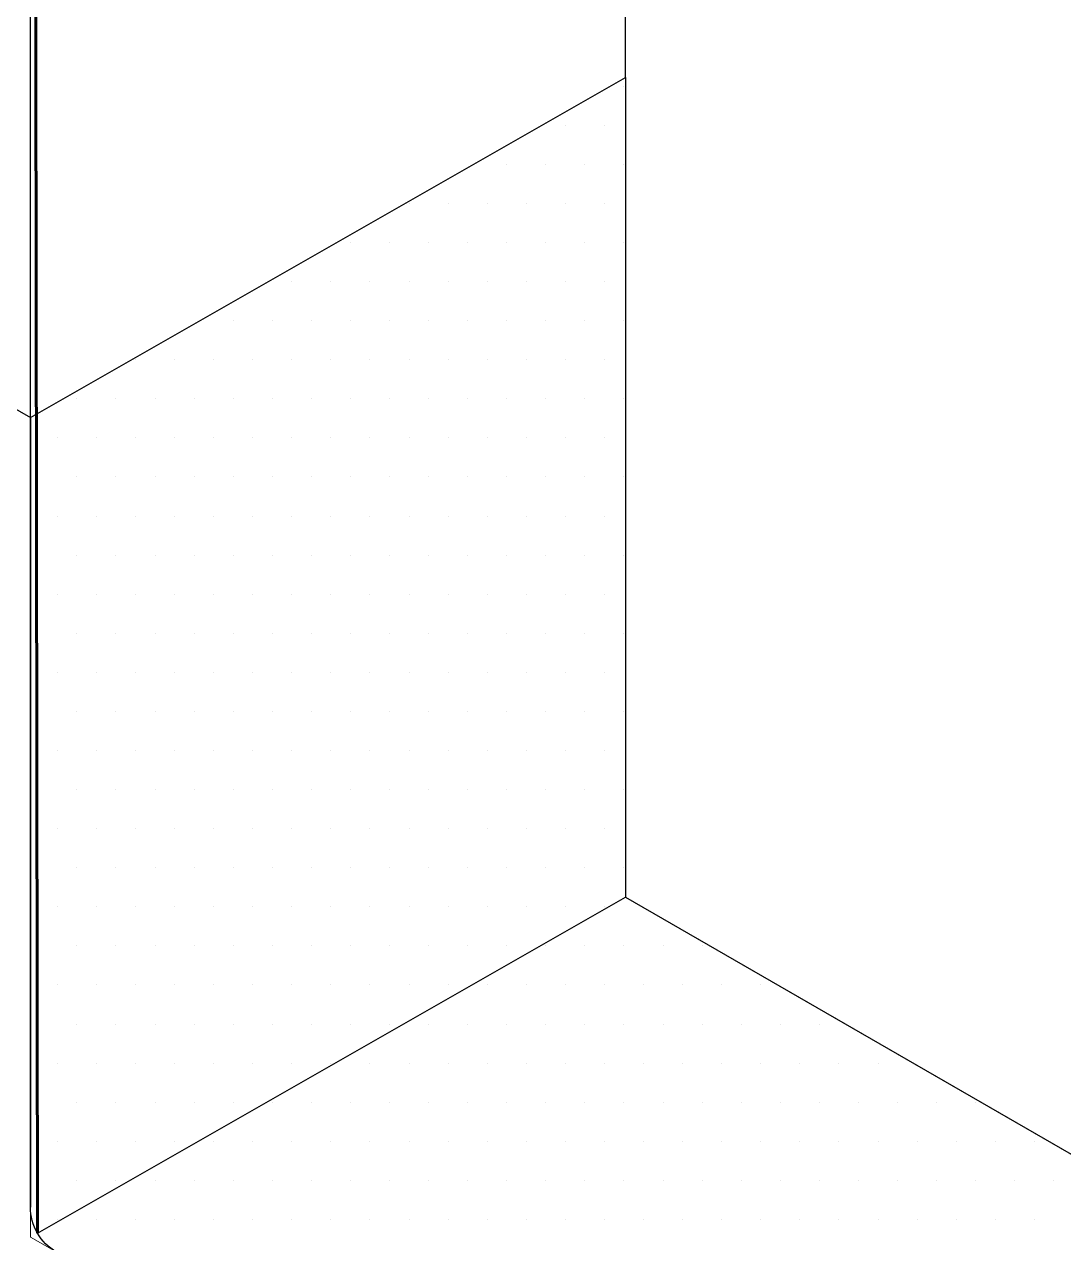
# Model space of a CAD drawing. Header units: inches. Extents: x -26 to 76, y -16 to 22.
# Drawn here: x 55.278 to 55.777, y -3.757 to -3.173 of the extents above; entities that cross this region are included whole.
import ezdxf

# ---------------------------------------------------------------- set-up
doc = ezdxf.new("R2010")
doc.units = ezdxf.units.IN
doc.header["$MEASUREMENT"] = 0
for name, color, linetype, lineweight in [('.ATI-HATCH', 7, 'Continuous', 0), ('G-ANNO-TTLB', 7, 'Continuous', 0), ('TYVEK', 7, 'Continuous', 0)]:
    doc.layers.add(name, color=color, linetype=linetype, lineweight=lineweight)

# ---------------------------------------------------------------- blocks, each defined once
blk = doc.blocks.new('Block_345')
at = {"layer": '.ATI-HATCH'}
blk.add_open_spline([(56.42065, -4.4048), (56.42065, -4.4048), (56.42847, -3.88084), (56.42847, -3.88084), (56.42847, -3.88084), (56.79127, -4.08857), (56.79127, -4.08857), (56.79127, -4.08857), (56.79127, -4.55294), (56.79127, -4.55294), (56.79127, -4.59691), (56.77968, -4.64011), (56.75766, -4.67817), (56.6885, -4.79772), (56.53553, -4.83857), (56.41598, -4.76941), (56.41598, -4.76941), (55.09438, -4.00488), (55.09438, -4.00488), (55.01711, -3.96018), (54.96952, -3.87768), (54.96952, -3.78841), (54.96952, -3.78841), (54.96952, -3.18259), (54.96952, -3.18259), (54.96952, -3.18259), (55.28118, -3.36127), (55.28118, -3.36127), (55.28118, -3.36127), (55.28118, -3.75466), (55.28118, -3.75466), (55.28118, -3.75466), (56.42065, -4.4048), (56.42065, -4.4048)], degree=3, knots=[0, 0, 0, 0, 1, 1, 1, 2, 2, 2, 3, 3, 3, 4, 4, 4, 5, 5, 5, 6, 6, 6, 7, 7, 7, 8, 8, 8, 9, 9, 9, 10, 10, 10, 11, 11, 11, 11], dxfattribs=at)
blk = doc.blocks.new('Block_346')
at = {"layer": '.ATI-HATCH'}
blk.add_open_spline([(55.5667, -3.19809), (55.5667, -3.19809), (55.28118, -3.36127), (55.28118, -3.36127), (55.28118, -3.36127), (55.28118, -3.74024), (55.28118, -3.74024), (55.28118, -3.74917), (55.28594, -3.75742), (55.29367, -3.76189), (55.29367, -3.76189), (56.40501, -4.40479), (56.40501, -4.40479), (56.41249, -4.40911), (56.42205, -4.40656), (56.42637, -4.39909), (56.42775, -4.39671), (56.42847, -4.39401), (56.42847, -4.39126), (56.42847, -4.39126), (56.42847, -4.08832), (56.42847, -4.08832), (56.42847, -4.08832), (55.5667, -3.59148), (55.5667, -3.59148), (55.5667, -3.59148), (55.5667, -3.19809), (55.5667, -3.19809)], degree=3, knots=[0, 0, 0, 0, 1, 1, 1, 2, 2, 2, 3, 3, 3, 4, 4, 4, 5, 5, 5, 6, 6, 6, 7, 7, 7, 8, 8, 8, 9, 9, 9, 9], dxfattribs=at)
at = {"layer": '.ATI-HATCH', "color": 8, "lineweight": 0, "true_color": 0x808080}
for points in [[(55.56604, -3.20229), (55.56604, -3.20229), (55.56604, -3.20229), (55.56604, -3.20229)], [(55.5379, -3.22105), (55.5379, -3.22105), (55.5379, -3.22105), (55.5379, -3.22105)], [(55.55666, -3.22105), (55.55666, -3.22105), (55.55666, -3.22105), (55.55666, -3.22105)], [(55.50977, -3.23981), (55.50977, -3.23981), (55.50977, -3.23981), (55.50977, -3.23981)], [(55.52853, -3.23981), (55.52853, -3.23981), (55.52853, -3.23981), (55.52853, -3.23981)], [(55.54728, -3.23981), (55.54728, -3.23981), (55.54728, -3.23981), (55.54728, -3.23981)], [(55.56604, -3.23981), (55.56604, -3.23981), (55.56604, -3.23981), (55.56604, -3.23981)], [(55.46288, -3.25856), (55.46288, -3.25856), (55.46288, -3.25856), (55.46288, -3.25856)], [(55.48164, -3.25856), (55.48164, -3.25856), (55.48164, -3.25856), (55.48164, -3.25856)], [(55.50039, -3.25856), (55.50039, -3.25856), (55.50039, -3.25856), (55.50039, -3.25856)], [(55.51915, -3.25856), (55.51915, -3.25856), (55.51915, -3.25856), (55.51915, -3.25856)], [(55.5379, -3.25856), (55.5379, -3.25856), (55.5379, -3.25856), (55.5379, -3.25856)], [(55.55666, -3.25856), (55.55666, -3.25856), (55.55666, -3.25856), (55.55666, -3.25856)], [(55.43475, -3.27732), (55.43475, -3.27732), (55.43475, -3.27732), (55.43475, -3.27732)], [(55.4535, -3.27732), (55.4535, -3.27732), (55.4535, -3.27732), (55.4535, -3.27732)], [(55.47226, -3.27732), (55.47226, -3.27732), (55.47226, -3.27732), (55.47226, -3.27732)], [(55.49102, -3.27732), (55.49102, -3.27732), (55.49102, -3.27732), (55.49102, -3.27732)], [(55.50977, -3.27732), (55.50977, -3.27732), (55.50977, -3.27732), (55.50977, -3.27732)], [(55.52853, -3.27732), (55.52853, -3.27732), (55.52853, -3.27732), (55.52853, -3.27732)], [(55.54728, -3.27732), (55.54728, -3.27732), (55.54728, -3.27732), (55.54728, -3.27732)], [(55.56604, -3.27732), (55.56604, -3.27732), (55.56604, -3.27732), (55.56604, -3.27732)], [(55.40662, -3.29607), (55.40662, -3.29607), (55.40662, -3.29607), (55.40662, -3.29607)], [(55.42537, -3.29607), (55.42537, -3.29607), (55.42537, -3.29607), (55.42537, -3.29607)], [(55.44413, -3.29607), (55.44413, -3.29607), (55.44413, -3.29607), (55.44413, -3.29607)], [(55.46288, -3.29607), (55.46288, -3.29607), (55.46288, -3.29607), (55.46288, -3.29607)], [(55.48164, -3.29607), (55.48164, -3.29607), (55.48164, -3.29607), (55.48164, -3.29607)], [(55.50039, -3.29607), (55.50039, -3.29607), (55.50039, -3.29607), (55.50039, -3.29607)], [(55.51915, -3.29607), (55.51915, -3.29607), (55.51915, -3.29607), (55.51915, -3.29607)], [(55.5379, -3.29607), (55.5379, -3.29607), (55.5379, -3.29607), (55.5379, -3.29607)], [(55.55666, -3.29607), (55.55666, -3.29607), (55.55666, -3.29607), (55.55666, -3.29607)], [(55.37848, -3.31483), (55.37848, -3.31483), (55.37848, -3.31483), (55.37848, -3.31483)], [(55.39724, -3.31483), (55.39724, -3.31483), (55.39724, -3.31483), (55.39724, -3.31483)], [(55.41599, -3.31483), (55.41599, -3.31483), (55.41599, -3.31483), (55.41599, -3.31483)], [(55.43475, -3.31483), (55.43475, -3.31483), (55.43475, -3.31483), (55.43475, -3.31483)], [(55.4535, -3.31483), (55.4535, -3.31483), (55.4535, -3.31483), (55.4535, -3.31483)], [(55.47226, -3.31483), (55.47226, -3.31483), (55.47226, -3.31483), (55.47226, -3.31483)], [(55.49102, -3.31483), (55.49102, -3.31483), (55.49102, -3.31483), (55.49102, -3.31483)], [(55.50977, -3.31483), (55.50977, -3.31483), (55.50977, -3.31483), (55.50977, -3.31483)], [(55.52853, -3.31483), (55.52853, -3.31483), (55.52853, -3.31483), (55.52853, -3.31483)], [(55.54728, -3.31483), (55.54728, -3.31483), (55.54728, -3.31483), (55.54728, -3.31483)], [(55.56604, -3.31483), (55.56604, -3.31483), (55.56604, -3.31483), (55.56604, -3.31483)], [(55.33159, -3.33358), (55.33159, -3.33358), (55.33159, -3.33358), (55.33159, -3.33358)], [(55.35035, -3.33358), (55.35035, -3.33358), (55.35035, -3.33358), (55.35035, -3.33358)], [(55.3691, -3.33358), (55.3691, -3.33358), (55.3691, -3.33358), (55.3691, -3.33358)], [(55.38786, -3.33358), (55.38786, -3.33358), (55.38786, -3.33358), (55.38786, -3.33358)], [(55.40662, -3.33358), (55.40662, -3.33358), (55.40662, -3.33358), (55.40662, -3.33358)], [(55.42537, -3.33358), (55.42537, -3.33358), (55.42537, -3.33358), (55.42537, -3.33358)], [(55.44413, -3.33358), (55.44413, -3.33358), (55.44413, -3.33358), (55.44413, -3.33358)], [(55.46288, -3.33358), (55.46288, -3.33358), (55.46288, -3.33358), (55.46288, -3.33358)], [(55.48164, -3.33358), (55.48164, -3.33358), (55.48164, -3.33358), (55.48164, -3.33358)], [(55.50039, -3.33358), (55.50039, -3.33358), (55.50039, -3.33358), (55.50039, -3.33358)], [(55.51915, -3.33358), (55.51915, -3.33358), (55.51915, -3.33358), (55.51915, -3.33358)], [(55.5379, -3.33358), (55.5379, -3.33358), (55.5379, -3.33358), (55.5379, -3.33358)], [(55.55666, -3.33358), (55.55666, -3.33358), (55.55666, -3.33358), (55.55666, -3.33358)], [(55.30346, -3.35234), (55.30346, -3.35234), (55.30346, -3.35234), (55.30346, -3.35234)], [(55.32221, -3.35234), (55.32221, -3.35234), (55.32221, -3.35234), (55.32221, -3.35234)], [(55.34097, -3.35234), (55.34097, -3.35234), (55.34097, -3.35234), (55.34097, -3.35234)], [(55.35973, -3.35234), (55.35973, -3.35234), (55.35973, -3.35234), (55.35973, -3.35234)], [(55.37848, -3.35234), (55.37848, -3.35234), (55.37848, -3.35234), (55.37848, -3.35234)], [(55.39724, -3.35234), (55.39724, -3.35234), (55.39724, -3.35234), (55.39724, -3.35234)], [(55.41599, -3.35234), (55.41599, -3.35234), (55.41599, -3.35234), (55.41599, -3.35234)], [(55.43475, -3.35234), (55.43475, -3.35234), (55.43475, -3.35234), (55.43475, -3.35234)], [(55.4535, -3.35234), (55.4535, -3.35234), (55.4535, -3.35234), (55.4535, -3.35234)], [(55.47226, -3.35234), (55.47226, -3.35234), (55.47226, -3.35234), (55.47226, -3.35234)], [(55.49102, -3.35234), (55.49102, -3.35234), (55.49102, -3.35234), (55.49102, -3.35234)], [(55.50977, -3.35234), (55.50977, -3.35234), (55.50977, -3.35234), (55.50977, -3.35234)], [(55.52853, -3.35234), (55.52853, -3.35234), (55.52853, -3.35234), (55.52853, -3.35234)], [(55.54728, -3.35234), (55.54728, -3.35234), (55.54728, -3.35234), (55.54728, -3.35234)], [(55.56604, -3.35234), (55.56604, -3.35234), (55.56604, -3.35234), (55.56604, -3.35234)], [(55.29408, -3.37109), (55.29408, -3.37109), (55.29408, -3.37109), (55.29408, -3.37109)], [(55.31284, -3.37109), (55.31284, -3.37109), (55.31284, -3.37109), (55.31284, -3.37109)], [(55.33159, -3.37109), (55.33159, -3.37109), (55.33159, -3.37109), (55.33159, -3.37109)], [(55.35035, -3.37109), (55.35035, -3.37109), (55.35035, -3.37109), (55.35035, -3.37109)], [(55.3691, -3.37109), (55.3691, -3.37109), (55.3691, -3.37109), (55.3691, -3.37109)], [(55.38786, -3.37109), (55.38786, -3.37109), (55.38786, -3.37109), (55.38786, -3.37109)], [(55.40662, -3.37109), (55.40662, -3.37109), (55.40662, -3.37109), (55.40662, -3.37109)], [(55.42537, -3.37109), (55.42537, -3.37109), (55.42537, -3.37109), (55.42537, -3.37109)], [(55.44413, -3.37109), (55.44413, -3.37109), (55.44413, -3.37109), (55.44413, -3.37109)], [(55.46288, -3.37109), (55.46288, -3.37109), (55.46288, -3.37109), (55.46288, -3.37109)], [(55.48164, -3.37109), (55.48164, -3.37109), (55.48164, -3.37109), (55.48164, -3.37109)], [(55.50039, -3.37109), (55.50039, -3.37109), (55.50039, -3.37109), (55.50039, -3.37109)], [(55.51915, -3.37109), (55.51915, -3.37109), (55.51915, -3.37109), (55.51915, -3.37109)], [(55.5379, -3.37109), (55.5379, -3.37109), (55.5379, -3.37109), (55.5379, -3.37109)], [(55.55666, -3.37109), (55.55666, -3.37109), (55.55666, -3.37109), (55.55666, -3.37109)], [(55.2847, -3.38985), (55.2847, -3.38985), (55.2847, -3.38985), (55.2847, -3.38985)], [(55.30346, -3.38985), (55.30346, -3.38985), (55.30346, -3.38985), (55.30346, -3.38985)], [(55.32221, -3.38985), (55.32221, -3.38985), (55.32221, -3.38985), (55.32221, -3.38985)], [(55.34097, -3.38985), (55.34097, -3.38985), (55.34097, -3.38985), (55.34097, -3.38985)], [(55.35973, -3.38985), (55.35973, -3.38985), (55.35973, -3.38985), (55.35973, -3.38985)], [(55.37848, -3.38985), (55.37848, -3.38985), (55.37848, -3.38985), (55.37848, -3.38985)], [(55.39724, -3.38985), (55.39724, -3.38985), (55.39724, -3.38985), (55.39724, -3.38985)], [(55.41599, -3.38985), (55.41599, -3.38985), (55.41599, -3.38985), (55.41599, -3.38985)], [(55.43475, -3.38985), (55.43475, -3.38985), (55.43475, -3.38985), (55.43475, -3.38985)], [(55.4535, -3.38985), (55.4535, -3.38985), (55.4535, -3.38985), (55.4535, -3.38985)], [(55.47226, -3.38985), (55.47226, -3.38985), (55.47226, -3.38985), (55.47226, -3.38985)], [(55.49102, -3.38985), (55.49102, -3.38985), (55.49102, -3.38985), (55.49102, -3.38985)], [(55.50977, -3.38985), (55.50977, -3.38985), (55.50977, -3.38985), (55.50977, -3.38985)], [(55.52853, -3.38985), (55.52853, -3.38985), (55.52853, -3.38985), (55.52853, -3.38985)], [(55.54728, -3.38985), (55.54728, -3.38985), (55.54728, -3.38985), (55.54728, -3.38985)], [(55.56604, -3.38985), (55.56604, -3.38985), (55.56604, -3.38985), (55.56604, -3.38985)], [(55.29408, -3.40861), (55.29408, -3.40861), (55.29408, -3.40861), (55.29408, -3.40861)], [(55.31284, -3.40861), (55.31284, -3.40861), (55.31284, -3.40861), (55.31284, -3.40861)], [(55.33159, -3.40861), (55.33159, -3.40861), (55.33159, -3.40861), (55.33159, -3.40861)], [(55.35035, -3.40861), (55.35035, -3.40861), (55.35035, -3.40861), (55.35035, -3.40861)], [(55.3691, -3.40861), (55.3691, -3.40861), (55.3691, -3.40861), (55.3691, -3.40861)], [(55.38786, -3.40861), (55.38786, -3.40861), (55.38786, -3.40861), (55.38786, -3.40861)], [(55.40662, -3.40861), (55.40662, -3.40861), (55.40662, -3.40861), (55.40662, -3.40861)], [(55.42537, -3.40861), (55.42537, -3.40861), (55.42537, -3.40861), (55.42537, -3.40861)], [(55.44413, -3.40861), (55.44413, -3.40861), (55.44413, -3.40861), (55.44413, -3.40861)], [(55.46288, -3.40861), (55.46288, -3.40861), (55.46288, -3.40861), (55.46288, -3.40861)], [(55.48164, -3.40861), (55.48164, -3.40861), (55.48164, -3.40861), (55.48164, -3.40861)], [(55.50039, -3.40861), (55.50039, -3.40861), (55.50039, -3.40861), (55.50039, -3.40861)], [(55.51915, -3.40861), (55.51915, -3.40861), (55.51915, -3.40861), (55.51915, -3.40861)], [(55.5379, -3.40861), (55.5379, -3.40861), (55.5379, -3.40861), (55.5379, -3.40861)], [(55.55666, -3.40861), (55.55666, -3.40861), (55.55666, -3.40861), (55.55666, -3.40861)], [(55.2847, -3.42736), (55.2847, -3.42736), (55.2847, -3.42736), (55.2847, -3.42736)], [(55.30346, -3.42736), (55.30346, -3.42736), (55.30346, -3.42736), (55.30346, -3.42736)], [(55.32221, -3.42736), (55.32221, -3.42736), (55.32221, -3.42736), (55.32221, -3.42736)], [(55.34097, -3.42736), (55.34097, -3.42736), (55.34097, -3.42736), (55.34097, -3.42736)], [(55.35973, -3.42736), (55.35973, -3.42736), (55.35973, -3.42736), (55.35973, -3.42736)], [(55.37848, -3.42736), (55.37848, -3.42736), (55.37848, -3.42736), (55.37848, -3.42736)], [(55.39724, -3.42736), (55.39724, -3.42736), (55.39724, -3.42736), (55.39724, -3.42736)], [(55.41599, -3.42736), (55.41599, -3.42736), (55.41599, -3.42736), (55.41599, -3.42736)], [(55.43475, -3.42736), (55.43475, -3.42736), (55.43475, -3.42736), (55.43475, -3.42736)], [(55.4535, -3.42736), (55.4535, -3.42736), (55.4535, -3.42736), (55.4535, -3.42736)], [(55.47226, -3.42736), (55.47226, -3.42736), (55.47226, -3.42736), (55.47226, -3.42736)], [(55.49102, -3.42736), (55.49102, -3.42736), (55.49102, -3.42736), (55.49102, -3.42736)], [(55.50977, -3.42736), (55.50977, -3.42736), (55.50977, -3.42736), (55.50977, -3.42736)], [(55.52853, -3.42736), (55.52853, -3.42736), (55.52853, -3.42736), (55.52853, -3.42736)], [(55.54728, -3.42736), (55.54728, -3.42736), (55.54728, -3.42736), (55.54728, -3.42736)], [(55.56604, -3.42736), (55.56604, -3.42736), (55.56604, -3.42736), (55.56604, -3.42736)], [(55.29408, -3.44612), (55.29408, -3.44612), (55.29408, -3.44612), (55.29408, -3.44612)], [(55.31284, -3.44612), (55.31284, -3.44612), (55.31284, -3.44612), (55.31284, -3.44612)], [(55.33159, -3.44612), (55.33159, -3.44612), (55.33159, -3.44612), (55.33159, -3.44612)], [(55.35035, -3.44612), (55.35035, -3.44612), (55.35035, -3.44612), (55.35035, -3.44612)], [(55.3691, -3.44612), (55.3691, -3.44612), (55.3691, -3.44612), (55.3691, -3.44612)], [(55.38786, -3.44612), (55.38786, -3.44612), (55.38786, -3.44612), (55.38786, -3.44612)], [(55.40662, -3.44612), (55.40662, -3.44612), (55.40662, -3.44612), (55.40662, -3.44612)], [(55.42537, -3.44612), (55.42537, -3.44612), (55.42537, -3.44612), (55.42537, -3.44612)], [(55.44413, -3.44612), (55.44413, -3.44612), (55.44413, -3.44612), (55.44413, -3.44612)], [(55.46288, -3.44612), (55.46288, -3.44612), (55.46288, -3.44612), (55.46288, -3.44612)], [(55.48164, -3.44612), (55.48164, -3.44612), (55.48164, -3.44612), (55.48164, -3.44612)], [(55.50039, -3.44612), (55.50039, -3.44612), (55.50039, -3.44612), (55.50039, -3.44612)], [(55.51915, -3.44612), (55.51915, -3.44612), (55.51915, -3.44612), (55.51915, -3.44612)], [(55.5379, -3.44612), (55.5379, -3.44612), (55.5379, -3.44612), (55.5379, -3.44612)], [(55.55666, -3.44612), (55.55666, -3.44612), (55.55666, -3.44612), (55.55666, -3.44612)], [(55.2847, -3.46487), (55.2847, -3.46487), (55.2847, -3.46487), (55.2847, -3.46487)], [(55.30346, -3.46487), (55.30346, -3.46487), (55.30346, -3.46487), (55.30346, -3.46487)], [(55.32221, -3.46487), (55.32221, -3.46487), (55.32221, -3.46487), (55.32221, -3.46487)], [(55.34097, -3.46487), (55.34097, -3.46487), (55.34097, -3.46487), (55.34097, -3.46487)], [(55.35973, -3.46487), (55.35973, -3.46487), (55.35973, -3.46487), (55.35973, -3.46487)], [(55.37848, -3.46487), (55.37848, -3.46487), (55.37848, -3.46487), (55.37848, -3.46487)], [(55.39724, -3.46487), (55.39724, -3.46487), (55.39724, -3.46487), (55.39724, -3.46487)], [(55.41599, -3.46487), (55.41599, -3.46487), (55.41599, -3.46487), (55.41599, -3.46487)], [(55.43475, -3.46487), (55.43475, -3.46487), (55.43475, -3.46487), (55.43475, -3.46487)], [(55.4535, -3.46487), (55.4535, -3.46487), (55.4535, -3.46487), (55.4535, -3.46487)], [(55.47226, -3.46487), (55.47226, -3.46487), (55.47226, -3.46487), (55.47226, -3.46487)], [(55.49102, -3.46487), (55.49102, -3.46487), (55.49102, -3.46487), (55.49102, -3.46487)], [(55.50977, -3.46487), (55.50977, -3.46487), (55.50977, -3.46487), (55.50977, -3.46487)], [(55.52853, -3.46487), (55.52853, -3.46487), (55.52853, -3.46487), (55.52853, -3.46487)], [(55.54728, -3.46487), (55.54728, -3.46487), (55.54728, -3.46487), (55.54728, -3.46487)], [(55.56604, -3.46487), (55.56604, -3.46487), (55.56604, -3.46487), (55.56604, -3.46487)], [(55.29408, -3.48363), (55.29408, -3.48363), (55.29408, -3.48363), (55.29408, -3.48363)], [(55.31284, -3.48363), (55.31284, -3.48363), (55.31284, -3.48363), (55.31284, -3.48363)], [(55.33159, -3.48363), (55.33159, -3.48363), (55.33159, -3.48363), (55.33159, -3.48363)], [(55.35035, -3.48363), (55.35035, -3.48363), (55.35035, -3.48363), (55.35035, -3.48363)], [(55.3691, -3.48363), (55.3691, -3.48363), (55.3691, -3.48363), (55.3691, -3.48363)], [(55.38786, -3.48363), (55.38786, -3.48363), (55.38786, -3.48363), (55.38786, -3.48363)], [(55.40662, -3.48363), (55.40662, -3.48363), (55.40662, -3.48363), (55.40662, -3.48363)], [(55.42537, -3.48363), (55.42537, -3.48363), (55.42537, -3.48363), (55.42537, -3.48363)], [(55.44413, -3.48363), (55.44413, -3.48363), (55.44413, -3.48363), (55.44413, -3.48363)], [(55.46288, -3.48363), (55.46288, -3.48363), (55.46288, -3.48363), (55.46288, -3.48363)], [(55.48164, -3.48363), (55.48164, -3.48363), (55.48164, -3.48363), (55.48164, -3.48363)], [(55.50039, -3.48363), (55.50039, -3.48363), (55.50039, -3.48363), (55.50039, -3.48363)], [(55.51915, -3.48363), (55.51915, -3.48363), (55.51915, -3.48363), (55.51915, -3.48363)], [(55.5379, -3.48363), (55.5379, -3.48363), (55.5379, -3.48363), (55.5379, -3.48363)], [(55.55666, -3.48363), (55.55666, -3.48363), (55.55666, -3.48363), (55.55666, -3.48363)], [(55.2847, -3.50238), (55.2847, -3.50238), (55.2847, -3.50238), (55.2847, -3.50238)], [(55.30346, -3.50238), (55.30346, -3.50238), (55.30346, -3.50238), (55.30346, -3.50238)], [(55.32221, -3.50238), (55.32221, -3.50238), (55.32221, -3.50238), (55.32221, -3.50238)], [(55.34097, -3.50238), (55.34097, -3.50238), (55.34097, -3.50238), (55.34097, -3.50238)], [(55.35973, -3.50238), (55.35973, -3.50238), (55.35973, -3.50238), (55.35973, -3.50238)], [(55.37848, -3.50238), (55.37848, -3.50238), (55.37848, -3.50238), (55.37848, -3.50238)], [(55.39724, -3.50238), (55.39724, -3.50238), (55.39724, -3.50238), (55.39724, -3.50238)], [(55.41599, -3.50238), (55.41599, -3.50238), (55.41599, -3.50238), (55.41599, -3.50238)], [(55.43475, -3.50238), (55.43475, -3.50238), (55.43475, -3.50238), (55.43475, -3.50238)], [(55.4535, -3.50238), (55.4535, -3.50238), (55.4535, -3.50238), (55.4535, -3.50238)], [(55.47226, -3.50238), (55.47226, -3.50238), (55.47226, -3.50238), (55.47226, -3.50238)], [(55.49102, -3.50238), (55.49102, -3.50238), (55.49102, -3.50238), (55.49102, -3.50238)], [(55.50977, -3.50238), (55.50977, -3.50238), (55.50977, -3.50238), (55.50977, -3.50238)], [(55.52853, -3.50238), (55.52853, -3.50238), (55.52853, -3.50238), (55.52853, -3.50238)], [(55.54728, -3.50238), (55.54728, -3.50238), (55.54728, -3.50238), (55.54728, -3.50238)], [(55.56604, -3.50238), (55.56604, -3.50238), (55.56604, -3.50238), (55.56604, -3.50238)], [(55.29408, -3.52114), (55.29408, -3.52114), (55.29408, -3.52114), (55.29408, -3.52114)], [(55.31284, -3.52114), (55.31284, -3.52114), (55.31284, -3.52114), (55.31284, -3.52114)], [(55.33159, -3.52114), (55.33159, -3.52114), (55.33159, -3.52114), (55.33159, -3.52114)], [(55.35035, -3.52114), (55.35035, -3.52114), (55.35035, -3.52114), (55.35035, -3.52114)], [(55.3691, -3.52114), (55.3691, -3.52114), (55.3691, -3.52114), (55.3691, -3.52114)], [(55.38786, -3.52114), (55.38786, -3.52114), (55.38786, -3.52114), (55.38786, -3.52114)], [(55.40662, -3.52114), (55.40662, -3.52114), (55.40662, -3.52114), (55.40662, -3.52114)], [(55.42537, -3.52114), (55.42537, -3.52114), (55.42537, -3.52114), (55.42537, -3.52114)], [(55.44413, -3.52114), (55.44413, -3.52114), (55.44413, -3.52114), (55.44413, -3.52114)], [(55.46288, -3.52114), (55.46288, -3.52114), (55.46288, -3.52114), (55.46288, -3.52114)], [(55.48164, -3.52114), (55.48164, -3.52114), (55.48164, -3.52114), (55.48164, -3.52114)], [(55.50039, -3.52114), (55.50039, -3.52114), (55.50039, -3.52114), (55.50039, -3.52114)], [(55.51915, -3.52114), (55.51915, -3.52114), (55.51915, -3.52114), (55.51915, -3.52114)], [(55.5379, -3.52114), (55.5379, -3.52114), (55.5379, -3.52114), (55.5379, -3.52114)], [(55.55666, -3.52114), (55.55666, -3.52114), (55.55666, -3.52114), (55.55666, -3.52114)], [(55.2847, -3.5399), (55.2847, -3.5399), (55.2847, -3.5399), (55.2847, -3.5399)], [(55.30346, -3.5399), (55.30346, -3.5399), (55.30346, -3.5399), (55.30346, -3.5399)], [(55.32221, -3.5399), (55.32221, -3.5399), (55.32221, -3.5399), (55.32221, -3.5399)], [(55.34097, -3.5399), (55.34097, -3.5399), (55.34097, -3.5399), (55.34097, -3.5399)], [(55.35973, -3.5399), (55.35973, -3.5399), (55.35973, -3.5399), (55.35973, -3.5399)], [(55.37848, -3.5399), (55.37848, -3.5399), (55.37848, -3.5399), (55.37848, -3.5399)], [(55.39724, -3.5399), (55.39724, -3.5399), (55.39724, -3.5399), (55.39724, -3.5399)], [(55.41599, -3.5399), (55.41599, -3.5399), (55.41599, -3.5399), (55.41599, -3.5399)], [(55.43475, -3.5399), (55.43475, -3.5399), (55.43475, -3.5399), (55.43475, -3.5399)], [(55.4535, -3.5399), (55.4535, -3.5399), (55.4535, -3.5399), (55.4535, -3.5399)], [(55.47226, -3.5399), (55.47226, -3.5399), (55.47226, -3.5399), (55.47226, -3.5399)], [(55.49102, -3.5399), (55.49102, -3.5399), (55.49102, -3.5399), (55.49102, -3.5399)], [(55.50977, -3.5399), (55.50977, -3.5399), (55.50977, -3.5399), (55.50977, -3.5399)], [(55.52853, -3.5399), (55.52853, -3.5399), (55.52853, -3.5399), (55.52853, -3.5399)], [(55.54728, -3.5399), (55.54728, -3.5399), (55.54728, -3.5399), (55.54728, -3.5399)], [(55.56604, -3.5399), (55.56604, -3.5399), (55.56604, -3.5399), (55.56604, -3.5399)], [(55.29408, -3.55865), (55.29408, -3.55865), (55.29408, -3.55865), (55.29408, -3.55865)], [(55.31284, -3.55865), (55.31284, -3.55865), (55.31284, -3.55865), (55.31284, -3.55865)], [(55.33159, -3.55865), (55.33159, -3.55865), (55.33159, -3.55865), (55.33159, -3.55865)], [(55.35035, -3.55865), (55.35035, -3.55865), (55.35035, -3.55865), (55.35035, -3.55865)], [(55.3691, -3.55865), (55.3691, -3.55865), (55.3691, -3.55865), (55.3691, -3.55865)], [(55.38786, -3.55865), (55.38786, -3.55865), (55.38786, -3.55865), (55.38786, -3.55865)], [(55.40662, -3.55865), (55.40662, -3.55865), (55.40662, -3.55865), (55.40662, -3.55865)], [(55.42537, -3.55865), (55.42537, -3.55865), (55.42537, -3.55865), (55.42537, -3.55865)], [(55.44413, -3.55865), (55.44413, -3.55865), (55.44413, -3.55865), (55.44413, -3.55865)], [(55.46288, -3.55865), (55.46288, -3.55865), (55.46288, -3.55865), (55.46288, -3.55865)], [(55.48164, -3.55865), (55.48164, -3.55865), (55.48164, -3.55865), (55.48164, -3.55865)], [(55.50039, -3.55865), (55.50039, -3.55865), (55.50039, -3.55865), (55.50039, -3.55865)], [(55.51915, -3.55865), (55.51915, -3.55865), (55.51915, -3.55865), (55.51915, -3.55865)], [(55.5379, -3.55865), (55.5379, -3.55865), (55.5379, -3.55865), (55.5379, -3.55865)], [(55.55666, -3.55865), (55.55666, -3.55865), (55.55666, -3.55865), (55.55666, -3.55865)], [(55.2847, -3.57741), (55.2847, -3.57741), (55.2847, -3.57741), (55.2847, -3.57741)], [(55.30346, -3.57741), (55.30346, -3.57741), (55.30346, -3.57741), (55.30346, -3.57741)], [(55.32221, -3.57741), (55.32221, -3.57741), (55.32221, -3.57741), (55.32221, -3.57741)], [(55.34097, -3.57741), (55.34097, -3.57741), (55.34097, -3.57741), (55.34097, -3.57741)], [(55.35973, -3.57741), (55.35973, -3.57741), (55.35973, -3.57741), (55.35973, -3.57741)], [(55.37848, -3.57741), (55.37848, -3.57741), (55.37848, -3.57741), (55.37848, -3.57741)], [(55.39724, -3.57741), (55.39724, -3.57741), (55.39724, -3.57741), (55.39724, -3.57741)], [(55.41599, -3.57741), (55.41599, -3.57741), (55.41599, -3.57741), (55.41599, -3.57741)], [(55.43475, -3.57741), (55.43475, -3.57741), (55.43475, -3.57741), (55.43475, -3.57741)], [(55.4535, -3.57741), (55.4535, -3.57741), (55.4535, -3.57741), (55.4535, -3.57741)], [(55.47226, -3.57741), (55.47226, -3.57741), (55.47226, -3.57741), (55.47226, -3.57741)], [(55.49102, -3.57741), (55.49102, -3.57741), (55.49102, -3.57741), (55.49102, -3.57741)], [(55.50977, -3.57741), (55.50977, -3.57741), (55.50977, -3.57741), (55.50977, -3.57741)], [(55.52853, -3.57741), (55.52853, -3.57741), (55.52853, -3.57741), (55.52853, -3.57741)], [(55.54728, -3.57741), (55.54728, -3.57741), (55.54728, -3.57741), (55.54728, -3.57741)], [(55.56604, -3.57741), (55.56604, -3.57741), (55.56604, -3.57741), (55.56604, -3.57741)], [(55.29408, -3.59616), (55.29408, -3.59616), (55.29408, -3.59616), (55.29408, -3.59616)], [(55.31284, -3.59616), (55.31284, -3.59616), (55.31284, -3.59616), (55.31284, -3.59616)], [(55.33159, -3.59616), (55.33159, -3.59616), (55.33159, -3.59616), (55.33159, -3.59616)], [(55.35035, -3.59616), (55.35035, -3.59616), (55.35035, -3.59616), (55.35035, -3.59616)], [(55.3691, -3.59616), (55.3691, -3.59616), (55.3691, -3.59616), (55.3691, -3.59616)], [(55.38786, -3.59616), (55.38786, -3.59616), (55.38786, -3.59616), (55.38786, -3.59616)], [(55.40662, -3.59616), (55.40662, -3.59616), (55.40662, -3.59616), (55.40662, -3.59616)], [(55.42537, -3.59616), (55.42537, -3.59616), (55.42537, -3.59616), (55.42537, -3.59616)], [(55.44413, -3.59616), (55.44413, -3.59616), (55.44413, -3.59616), (55.44413, -3.59616)], [(55.46288, -3.59616), (55.46288, -3.59616), (55.46288, -3.59616), (55.46288, -3.59616)], [(55.48164, -3.59616), (55.48164, -3.59616), (55.48164, -3.59616), (55.48164, -3.59616)], [(55.50039, -3.59616), (55.50039, -3.59616), (55.50039, -3.59616), (55.50039, -3.59616)], [(55.51915, -3.59616), (55.51915, -3.59616), (55.51915, -3.59616), (55.51915, -3.59616)], [(55.5379, -3.59616), (55.5379, -3.59616), (55.5379, -3.59616), (55.5379, -3.59616)], [(55.55666, -3.59616), (55.55666, -3.59616), (55.55666, -3.59616), (55.55666, -3.59616)], [(55.2847, -3.61492), (55.2847, -3.61492), (55.2847, -3.61492), (55.2847, -3.61492)], [(55.30346, -3.61492), (55.30346, -3.61492), (55.30346, -3.61492), (55.30346, -3.61492)], [(55.32221, -3.61492), (55.32221, -3.61492), (55.32221, -3.61492), (55.32221, -3.61492)], [(55.34097, -3.61492), (55.34097, -3.61492), (55.34097, -3.61492), (55.34097, -3.61492)], [(55.35973, -3.61492), (55.35973, -3.61492), (55.35973, -3.61492), (55.35973, -3.61492)], [(55.37848, -3.61492), (55.37848, -3.61492), (55.37848, -3.61492), (55.37848, -3.61492)], [(55.39724, -3.61492), (55.39724, -3.61492), (55.39724, -3.61492), (55.39724, -3.61492)], [(55.41599, -3.61492), (55.41599, -3.61492), (55.41599, -3.61492), (55.41599, -3.61492)], [(55.43475, -3.61492), (55.43475, -3.61492), (55.43475, -3.61492), (55.43475, -3.61492)], [(55.4535, -3.61492), (55.4535, -3.61492), (55.4535, -3.61492), (55.4535, -3.61492)], [(55.47226, -3.61492), (55.47226, -3.61492), (55.47226, -3.61492), (55.47226, -3.61492)], [(55.49102, -3.61492), (55.49102, -3.61492), (55.49102, -3.61492), (55.49102, -3.61492)], [(55.50977, -3.61492), (55.50977, -3.61492), (55.50977, -3.61492), (55.50977, -3.61492)], [(55.52853, -3.61492), (55.52853, -3.61492), (55.52853, -3.61492), (55.52853, -3.61492)], [(55.54728, -3.61492), (55.54728, -3.61492), (55.54728, -3.61492), (55.54728, -3.61492)], [(55.56604, -3.61492), (55.56604, -3.61492), (55.56604, -3.61492), (55.56604, -3.61492)], [(55.58479, -3.61492), (55.58479, -3.61492), (55.58479, -3.61492), (55.58479, -3.61492)], [(55.60355, -3.61492), (55.60355, -3.61492), (55.60355, -3.61492), (55.60355, -3.61492)], [(55.29408, -3.63367), (55.29408, -3.63367), (55.29408, -3.63367), (55.29408, -3.63367)], [(55.31284, -3.63367), (55.31284, -3.63367), (55.31284, -3.63367), (55.31284, -3.63367)], [(55.33159, -3.63367), (55.33159, -3.63367), (55.33159, -3.63367), (55.33159, -3.63367)], [(55.35035, -3.63367), (55.35035, -3.63367), (55.35035, -3.63367), (55.35035, -3.63367)], [(55.3691, -3.63367), (55.3691, -3.63367), (55.3691, -3.63367), (55.3691, -3.63367)], [(55.38786, -3.63367), (55.38786, -3.63367), (55.38786, -3.63367), (55.38786, -3.63367)], [(55.40662, -3.63367), (55.40662, -3.63367), (55.40662, -3.63367), (55.40662, -3.63367)], [(55.42537, -3.63367), (55.42537, -3.63367), (55.42537, -3.63367), (55.42537, -3.63367)], [(55.44413, -3.63367), (55.44413, -3.63367), (55.44413, -3.63367), (55.44413, -3.63367)], [(55.46288, -3.63367), (55.46288, -3.63367), (55.46288, -3.63367), (55.46288, -3.63367)], [(55.48164, -3.63367), (55.48164, -3.63367), (55.48164, -3.63367), (55.48164, -3.63367)], [(55.50039, -3.63367), (55.50039, -3.63367), (55.50039, -3.63367), (55.50039, -3.63367)], [(55.51915, -3.63367), (55.51915, -3.63367), (55.51915, -3.63367), (55.51915, -3.63367)], [(55.5379, -3.63367), (55.5379, -3.63367), (55.5379, -3.63367), (55.5379, -3.63367)], [(55.55666, -3.63367), (55.55666, -3.63367), (55.55666, -3.63367), (55.55666, -3.63367)], [(55.57542, -3.63367), (55.57542, -3.63367), (55.57542, -3.63367), (55.57542, -3.63367)], [(55.59417, -3.63367), (55.59417, -3.63367), (55.59417, -3.63367), (55.59417, -3.63367)], [(55.61293, -3.63367), (55.61293, -3.63367), (55.61293, -3.63367), (55.61293, -3.63367)], [(55.63168, -3.63367), (55.63168, -3.63367), (55.63168, -3.63367), (55.63168, -3.63367)], [(55.2847, -3.65243), (55.2847, -3.65243), (55.2847, -3.65243), (55.2847, -3.65243)], [(55.30346, -3.65243), (55.30346, -3.65243), (55.30346, -3.65243), (55.30346, -3.65243)], [(55.32221, -3.65243), (55.32221, -3.65243), (55.32221, -3.65243), (55.32221, -3.65243)], [(55.34097, -3.65243), (55.34097, -3.65243), (55.34097, -3.65243), (55.34097, -3.65243)], [(55.35973, -3.65243), (55.35973, -3.65243), (55.35973, -3.65243), (55.35973, -3.65243)], [(55.37848, -3.65243), (55.37848, -3.65243), (55.37848, -3.65243), (55.37848, -3.65243)], [(55.39724, -3.65243), (55.39724, -3.65243), (55.39724, -3.65243), (55.39724, -3.65243)], [(55.41599, -3.65243), (55.41599, -3.65243), (55.41599, -3.65243), (55.41599, -3.65243)], [(55.43475, -3.65243), (55.43475, -3.65243), (55.43475, -3.65243), (55.43475, -3.65243)], [(55.4535, -3.65243), (55.4535, -3.65243), (55.4535, -3.65243), (55.4535, -3.65243)], [(55.47226, -3.65243), (55.47226, -3.65243), (55.47226, -3.65243), (55.47226, -3.65243)], [(55.49102, -3.65243), (55.49102, -3.65243), (55.49102, -3.65243), (55.49102, -3.65243)], [(55.50977, -3.65243), (55.50977, -3.65243), (55.50977, -3.65243), (55.50977, -3.65243)], [(55.52853, -3.65243), (55.52853, -3.65243), (55.52853, -3.65243), (55.52853, -3.65243)], [(55.54728, -3.65243), (55.54728, -3.65243), (55.54728, -3.65243), (55.54728, -3.65243)], [(55.56604, -3.65243), (55.56604, -3.65243), (55.56604, -3.65243), (55.56604, -3.65243)], [(55.58479, -3.65243), (55.58479, -3.65243), (55.58479, -3.65243), (55.58479, -3.65243)], [(55.60355, -3.65243), (55.60355, -3.65243), (55.60355, -3.65243), (55.60355, -3.65243)], [(55.62231, -3.65243), (55.62231, -3.65243), (55.62231, -3.65243), (55.62231, -3.65243)], [(55.64106, -3.65243), (55.64106, -3.65243), (55.64106, -3.65243), (55.64106, -3.65243)], [(55.65982, -3.65243), (55.65982, -3.65243), (55.65982, -3.65243), (55.65982, -3.65243)], [(55.29408, -3.67119), (55.29408, -3.67119), (55.29408, -3.67119), (55.29408, -3.67119)], [(55.31284, -3.67119), (55.31284, -3.67119), (55.31284, -3.67119), (55.31284, -3.67119)], [(55.33159, -3.67119), (55.33159, -3.67119), (55.33159, -3.67119), (55.33159, -3.67119)], [(55.35035, -3.67119), (55.35035, -3.67119), (55.35035, -3.67119), (55.35035, -3.67119)], [(55.3691, -3.67119), (55.3691, -3.67119), (55.3691, -3.67119), (55.3691, -3.67119)], [(55.38786, -3.67119), (55.38786, -3.67119), (55.38786, -3.67119), (55.38786, -3.67119)], [(55.40662, -3.67119), (55.40662, -3.67119), (55.40662, -3.67119), (55.40662, -3.67119)], [(55.42537, -3.67119), (55.42537, -3.67119), (55.42537, -3.67119), (55.42537, -3.67119)], [(55.44413, -3.67119), (55.44413, -3.67119), (55.44413, -3.67119), (55.44413, -3.67119)], [(55.46288, -3.67119), (55.46288, -3.67119), (55.46288, -3.67119), (55.46288, -3.67119)], [(55.48164, -3.67119), (55.48164, -3.67119), (55.48164, -3.67119), (55.48164, -3.67119)], [(55.50039, -3.67119), (55.50039, -3.67119), (55.50039, -3.67119), (55.50039, -3.67119)], [(55.51915, -3.67119), (55.51915, -3.67119), (55.51915, -3.67119), (55.51915, -3.67119)], [(55.5379, -3.67119), (55.5379, -3.67119), (55.5379, -3.67119), (55.5379, -3.67119)], [(55.55666, -3.67119), (55.55666, -3.67119), (55.55666, -3.67119), (55.55666, -3.67119)], [(55.57542, -3.67119), (55.57542, -3.67119), (55.57542, -3.67119), (55.57542, -3.67119)], [(55.59417, -3.67119), (55.59417, -3.67119), (55.59417, -3.67119), (55.59417, -3.67119)], [(55.61293, -3.67119), (55.61293, -3.67119), (55.61293, -3.67119), (55.61293, -3.67119)], [(55.63168, -3.67119), (55.63168, -3.67119), (55.63168, -3.67119), (55.63168, -3.67119)], [(55.65044, -3.67119), (55.65044, -3.67119), (55.65044, -3.67119), (55.65044, -3.67119)], [(55.66919, -3.67119), (55.66919, -3.67119), (55.66919, -3.67119), (55.66919, -3.67119)], [(55.68795, -3.67119), (55.68795, -3.67119), (55.68795, -3.67119), (55.68795, -3.67119)], [(55.2847, -3.68994), (55.2847, -3.68994), (55.2847, -3.68994), (55.2847, -3.68994)], [(55.30346, -3.68994), (55.30346, -3.68994), (55.30346, -3.68994), (55.30346, -3.68994)], [(55.32221, -3.68994), (55.32221, -3.68994), (55.32221, -3.68994), (55.32221, -3.68994)], [(55.34097, -3.68994), (55.34097, -3.68994), (55.34097, -3.68994), (55.34097, -3.68994)], [(55.35973, -3.68994), (55.35973, -3.68994), (55.35973, -3.68994), (55.35973, -3.68994)], [(55.37848, -3.68994), (55.37848, -3.68994), (55.37848, -3.68994), (55.37848, -3.68994)], [(55.39724, -3.68994), (55.39724, -3.68994), (55.39724, -3.68994), (55.39724, -3.68994)], [(55.41599, -3.68994), (55.41599, -3.68994), (55.41599, -3.68994), (55.41599, -3.68994)], [(55.43475, -3.68994), (55.43475, -3.68994), (55.43475, -3.68994), (55.43475, -3.68994)], [(55.4535, -3.68994), (55.4535, -3.68994), (55.4535, -3.68994), (55.4535, -3.68994)], [(55.47226, -3.68994), (55.47226, -3.68994), (55.47226, -3.68994), (55.47226, -3.68994)], [(55.49102, -3.68994), (55.49102, -3.68994), (55.49102, -3.68994), (55.49102, -3.68994)], [(55.50977, -3.68994), (55.50977, -3.68994), (55.50977, -3.68994), (55.50977, -3.68994)], [(55.52853, -3.68994), (55.52853, -3.68994), (55.52853, -3.68994), (55.52853, -3.68994)], [(55.54728, -3.68994), (55.54728, -3.68994), (55.54728, -3.68994), (55.54728, -3.68994)], [(55.56604, -3.68994), (55.56604, -3.68994), (55.56604, -3.68994), (55.56604, -3.68994)], [(55.58479, -3.68994), (55.58479, -3.68994), (55.58479, -3.68994), (55.58479, -3.68994)], [(55.60355, -3.68994), (55.60355, -3.68994), (55.60355, -3.68994), (55.60355, -3.68994)], [(55.62231, -3.68994), (55.62231, -3.68994), (55.62231, -3.68994), (55.62231, -3.68994)], [(55.64106, -3.68994), (55.64106, -3.68994), (55.64106, -3.68994), (55.64106, -3.68994)], [(55.65982, -3.68994), (55.65982, -3.68994), (55.65982, -3.68994), (55.65982, -3.68994)], [(55.67857, -3.68994), (55.67857, -3.68994), (55.67857, -3.68994), (55.67857, -3.68994)], [(55.69733, -3.68994), (55.69733, -3.68994), (55.69733, -3.68994), (55.69733, -3.68994)], [(55.71608, -3.68994), (55.71608, -3.68994), (55.71608, -3.68994), (55.71608, -3.68994)], [(55.73484, -3.68994), (55.73484, -3.68994), (55.73484, -3.68994), (55.73484, -3.68994)], [(55.29408, -3.7087), (55.29408, -3.7087), (55.29408, -3.7087), (55.29408, -3.7087)], [(55.31284, -3.7087), (55.31284, -3.7087), (55.31284, -3.7087), (55.31284, -3.7087)], [(55.33159, -3.7087), (55.33159, -3.7087), (55.33159, -3.7087), (55.33159, -3.7087)], [(55.35035, -3.7087), (55.35035, -3.7087), (55.35035, -3.7087), (55.35035, -3.7087)], [(55.3691, -3.7087), (55.3691, -3.7087), (55.3691, -3.7087), (55.3691, -3.7087)], [(55.38786, -3.7087), (55.38786, -3.7087), (55.38786, -3.7087), (55.38786, -3.7087)], [(55.40662, -3.7087), (55.40662, -3.7087), (55.40662, -3.7087), (55.40662, -3.7087)], [(55.42537, -3.7087), (55.42537, -3.7087), (55.42537, -3.7087), (55.42537, -3.7087)], [(55.44413, -3.7087), (55.44413, -3.7087), (55.44413, -3.7087), (55.44413, -3.7087)], [(55.46288, -3.7087), (55.46288, -3.7087), (55.46288, -3.7087), (55.46288, -3.7087)], [(55.48164, -3.7087), (55.48164, -3.7087), (55.48164, -3.7087), (55.48164, -3.7087)], [(55.50039, -3.7087), (55.50039, -3.7087), (55.50039, -3.7087), (55.50039, -3.7087)], [(55.51915, -3.7087), (55.51915, -3.7087), (55.51915, -3.7087), (55.51915, -3.7087)], [(55.5379, -3.7087), (55.5379, -3.7087), (55.5379, -3.7087), (55.5379, -3.7087)], [(55.55666, -3.7087), (55.55666, -3.7087), (55.55666, -3.7087), (55.55666, -3.7087)], [(55.57542, -3.7087), (55.57542, -3.7087), (55.57542, -3.7087), (55.57542, -3.7087)], [(55.59417, -3.7087), (55.59417, -3.7087), (55.59417, -3.7087), (55.59417, -3.7087)], [(55.61293, -3.7087), (55.61293, -3.7087), (55.61293, -3.7087), (55.61293, -3.7087)], [(55.63168, -3.7087), (55.63168, -3.7087), (55.63168, -3.7087), (55.63168, -3.7087)], [(55.65044, -3.7087), (55.65044, -3.7087), (55.65044, -3.7087), (55.65044, -3.7087)], [(55.66919, -3.7087), (55.66919, -3.7087), (55.66919, -3.7087), (55.66919, -3.7087)], [(55.68795, -3.7087), (55.68795, -3.7087), (55.68795, -3.7087), (55.68795, -3.7087)], [(55.70671, -3.7087), (55.70671, -3.7087), (55.70671, -3.7087), (55.70671, -3.7087)], [(55.72546, -3.7087), (55.72546, -3.7087), (55.72546, -3.7087), (55.72546, -3.7087)], [(55.74422, -3.7087), (55.74422, -3.7087), (55.74422, -3.7087), (55.74422, -3.7087)], [(55.76297, -3.7087), (55.76297, -3.7087), (55.76297, -3.7087), (55.76297, -3.7087)], [(55.2847, -3.72745), (55.2847, -3.72745), (55.2847, -3.72745), (55.2847, -3.72745)], [(55.30346, -3.72745), (55.30346, -3.72745), (55.30346, -3.72745), (55.30346, -3.72745)], [(55.32221, -3.72745), (55.32221, -3.72745), (55.32221, -3.72745), (55.32221, -3.72745)], [(55.34097, -3.72745), (55.34097, -3.72745), (55.34097, -3.72745), (55.34097, -3.72745)], [(55.35973, -3.72745), (55.35973, -3.72745), (55.35973, -3.72745), (55.35973, -3.72745)], [(55.37848, -3.72745), (55.37848, -3.72745), (55.37848, -3.72745), (55.37848, -3.72745)], [(55.39724, -3.72745), (55.39724, -3.72745), (55.39724, -3.72745), (55.39724, -3.72745)], [(55.41599, -3.72745), (55.41599, -3.72745), (55.41599, -3.72745), (55.41599, -3.72745)], [(55.43475, -3.72745), (55.43475, -3.72745), (55.43475, -3.72745), (55.43475, -3.72745)], [(55.4535, -3.72745), (55.4535, -3.72745), (55.4535, -3.72745), (55.4535, -3.72745)], [(55.47226, -3.72745), (55.47226, -3.72745), (55.47226, -3.72745), (55.47226, -3.72745)], [(55.49102, -3.72745), (55.49102, -3.72745), (55.49102, -3.72745), (55.49102, -3.72745)], [(55.50977, -3.72745), (55.50977, -3.72745), (55.50977, -3.72745), (55.50977, -3.72745)], [(55.52853, -3.72745), (55.52853, -3.72745), (55.52853, -3.72745), (55.52853, -3.72745)], [(55.54728, -3.72745), (55.54728, -3.72745), (55.54728, -3.72745), (55.54728, -3.72745)], [(55.56604, -3.72745), (55.56604, -3.72745), (55.56604, -3.72745), (55.56604, -3.72745)], [(55.58479, -3.72745), (55.58479, -3.72745), (55.58479, -3.72745), (55.58479, -3.72745)], [(55.60355, -3.72745), (55.60355, -3.72745), (55.60355, -3.72745), (55.60355, -3.72745)], [(55.62231, -3.72745), (55.62231, -3.72745), (55.62231, -3.72745), (55.62231, -3.72745)], [(55.64106, -3.72745), (55.64106, -3.72745), (55.64106, -3.72745), (55.64106, -3.72745)], [(55.65982, -3.72745), (55.65982, -3.72745), (55.65982, -3.72745), (55.65982, -3.72745)], [(55.67857, -3.72745), (55.67857, -3.72745), (55.67857, -3.72745), (55.67857, -3.72745)], [(55.69733, -3.72745), (55.69733, -3.72745), (55.69733, -3.72745), (55.69733, -3.72745)], [(55.71608, -3.72745), (55.71608, -3.72745), (55.71608, -3.72745), (55.71608, -3.72745)], [(55.73484, -3.72745), (55.73484, -3.72745), (55.73484, -3.72745), (55.73484, -3.72745)], [(55.7536, -3.72745), (55.7536, -3.72745), (55.7536, -3.72745), (55.7536, -3.72745)], [(55.77235, -3.72745), (55.77235, -3.72745), (55.77235, -3.72745), (55.77235, -3.72745)], [(55.29408, -3.74621), (55.29408, -3.74621), (55.29408, -3.74621), (55.29408, -3.74621)], [(55.31284, -3.74621), (55.31284, -3.74621), (55.31284, -3.74621), (55.31284, -3.74621)], [(55.33159, -3.74621), (55.33159, -3.74621), (55.33159, -3.74621), (55.33159, -3.74621)], [(55.35035, -3.74621), (55.35035, -3.74621), (55.35035, -3.74621), (55.35035, -3.74621)], [(55.3691, -3.74621), (55.3691, -3.74621), (55.3691, -3.74621), (55.3691, -3.74621)], [(55.38786, -3.74621), (55.38786, -3.74621), (55.38786, -3.74621), (55.38786, -3.74621)], [(55.40662, -3.74621), (55.40662, -3.74621), (55.40662, -3.74621), (55.40662, -3.74621)], [(55.42537, -3.74621), (55.42537, -3.74621), (55.42537, -3.74621), (55.42537, -3.74621)], [(55.44413, -3.74621), (55.44413, -3.74621), (55.44413, -3.74621), (55.44413, -3.74621)], [(55.46288, -3.74621), (55.46288, -3.74621), (55.46288, -3.74621), (55.46288, -3.74621)], [(55.48164, -3.74621), (55.48164, -3.74621), (55.48164, -3.74621), (55.48164, -3.74621)], [(55.50039, -3.74621), (55.50039, -3.74621), (55.50039, -3.74621), (55.50039, -3.74621)], [(55.51915, -3.74621), (55.51915, -3.74621), (55.51915, -3.74621), (55.51915, -3.74621)], [(55.5379, -3.74621), (55.5379, -3.74621), (55.5379, -3.74621), (55.5379, -3.74621)], [(55.55666, -3.74621), (55.55666, -3.74621), (55.55666, -3.74621), (55.55666, -3.74621)], [(55.57542, -3.74621), (55.57542, -3.74621), (55.57542, -3.74621), (55.57542, -3.74621)], [(55.59417, -3.74621), (55.59417, -3.74621), (55.59417, -3.74621), (55.59417, -3.74621)], [(55.61293, -3.74621), (55.61293, -3.74621), (55.61293, -3.74621), (55.61293, -3.74621)], [(55.63168, -3.74621), (55.63168, -3.74621), (55.63168, -3.74621), (55.63168, -3.74621)], [(55.65044, -3.74621), (55.65044, -3.74621), (55.65044, -3.74621), (55.65044, -3.74621)], [(55.66919, -3.74621), (55.66919, -3.74621), (55.66919, -3.74621), (55.66919, -3.74621)], [(55.68795, -3.74621), (55.68795, -3.74621), (55.68795, -3.74621), (55.68795, -3.74621)], [(55.70671, -3.74621), (55.70671, -3.74621), (55.70671, -3.74621), (55.70671, -3.74621)], [(55.72546, -3.74621), (55.72546, -3.74621), (55.72546, -3.74621), (55.72546, -3.74621)], [(55.74422, -3.74621), (55.74422, -3.74621), (55.74422, -3.74621), (55.74422, -3.74621)], [(55.76297, -3.74621), (55.76297, -3.74621), (55.76297, -3.74621), (55.76297, -3.74621)]]:
    blk.add_open_spline(points, degree=3, dxfattribs=at)

msp = doc.modelspace()

# ---------------------------------------------------------------- hatches: boundary and pattern name
at = {"layer": 'G-ANNO-TTLB', "true_color": 0xff00ff, "transparency": 33554687}
h = msp.add_hatch(color=6, dxfattribs=at)
edge = h.paths.add_edge_path()
edge.add_spline(control_points=[(71.22733, -15.13455), (71.22733, -15.13455), (30.5273, -15.13455), (30.5273, -15.13455), (30.5273, -15.13455), (30.5273, 19.00075), (30.5273, 19.00075), (30.5273, 19.00075), (71.22733, 19.00075), (71.22733, 19.00075), (71.22733, 19.00075), (71.22733, -15.13455), (71.22733, -15.13455)], knot_values=[0, 0, 0, 0, 1, 1, 1, 2, 2, 2, 3, 3, 3, 4, 4, 4, 4], degree=3, periodic=0)
edge = h.paths.add_edge_path()
edge.add_spline(control_points=[(30.65233, 18.87572), (30.65233, 18.87572), (30.65233, -15.00951), (30.65233, -15.00951), (30.65233, -15.00951), (71.10229, -15.00951), (71.10229, -15.00951), (71.10229, -15.00951), (71.10229, 18.87572), (71.10229, 18.87572), (71.10229, 18.87572), (30.65233, 18.87572), (30.65233, 18.87572)], knot_values=[0, 0, 0, 0, 1, 1, 1, 2, 2, 2, 3, 3, 3, 4, 4, 4, 4], degree=3, periodic=0)
edge.add_line((30.65233, 18.87572), (30.65233, 18.87572))

# ---------------------------------------------------------------- linework, layer by layer
at = {"layer": 'G-ANNO-TTLB'}
for points in [[(71.22733, -15.13455), (71.22733, -15.13455), (30.5273, -15.13455), (30.5273, -15.13455), (30.5273, -15.13455), (30.5273, 19.00075), (30.5273, 19.00075), (30.5273, 19.00075), (71.22733, 19.00075), (71.22733, 19.00075), (71.22733, 19.00075), (71.22733, -15.13455), (71.22733, -15.13455)], [(30.65233, 18.87572), (30.65233, 18.87572), (30.65233, -15.00951), (30.65233, -15.00951), (30.65233, -15.00951), (71.10229, -15.00951), (71.10229, -15.00951), (71.10229, -15.00951), (71.10229, 18.87572), (71.10229, 18.87572), (71.10229, 18.87572), (30.65233, 18.87572), (30.65233, 18.87572)]]:
    msp.add_open_spline(points, degree=3, knots=[0, 0, 0, 0, 1, 1, 1, 2, 2, 2, 3, 3, 3, 4, 4, 4, 4], dxfattribs=at)
at = {"layer": 'TYVEK', "color": 33, "lineweight": 25, "true_color": 0xcc9966}
msp.add_line((55.5667, -3.19809), (55.5667, -1.53873), dxfattribs=at)
at = {"layer": 'TYVEK', "color": 18, "lineweight": 25, "true_color": 0x000000}
msp.add_line((55.28118, -3.36127), (55.28118, -2.68648), dxfattribs=at)
at = {"layer": 'TYVEK', "color": 4, "lineweight": 25, "true_color": 0x00ffff}
for p, q in [((54.96952, -3.18259), (55.28118, -3.36127)), ((55.28118, -3.36127), (55.5667, -3.19809)), ((55.5667, -3.19809), (55.5667, -3.59148)), ((55.28118, -3.36127), (55.28118, -3.74024)), ((55.28454, -3.75275), (55.5667, -3.59148)), ((55.5667, -3.59148), (56.42847, -4.08832))]:
    msp.add_line(p, q, dxfattribs=at)
at = {"layer": 'TYVEK', "color": 18, "lineweight": 60, "true_color": 0x000000}
msp.add_lwpolyline([(56.42847, -2.03726), (55.28118, -1.37357), (55.28448, -3.75271)], dxfattribs=at)
at = {"layer": 'TYVEK', "color": 4, "lineweight": 25, "true_color": 0x00ffff}
msp.add_open_spline([(55.5667, -3.19809), (55.5667, -3.19809), (55.28118, -3.36127), (55.28118, -3.36127), (55.28118, -3.36127), (55.28118, -3.74024), (55.28118, -3.74024), (55.28118, -3.74917), (55.28594, -3.75742), (55.29367, -3.76189), (55.29367, -3.76189), (56.40501, -4.40479), (56.40501, -4.40479), (56.41249, -4.40911), (56.42205, -4.40656), (56.42637, -4.39909), (56.42775, -4.39671), (56.42847, -4.39401), (56.42847, -4.39126), (56.42847, -4.39126), (56.42847, -4.08832), (56.42847, -4.08832), (56.42847, -4.08832), (55.5667, -3.59148), (55.5667, -3.59148), (55.5667, -3.59148), (55.5667, -3.19809), (55.5667, -3.19809), (55.5667, -3.19809), (55.5667, -3.19809), (55.5667, -3.19809)], degree=3, knots=[0, 0, 0, 0, 1, 1, 1, 2, 2, 2, 3, 3, 3, 4, 4, 4, 5, 5, 5, 6, 6, 6, 7, 7, 7, 8, 8, 8, 9, 9, 9, 10, 10, 10, 10], dxfattribs=at)

# ---------------------------------------------------------------- block references
at = {"layer": '.ATI-HATCH'}
for name in ['Block_345', 'Block_346']:
    msp.add_blockref(name, (0, 0), dxfattribs=at)

doc.saveas('drawing.dxf')
